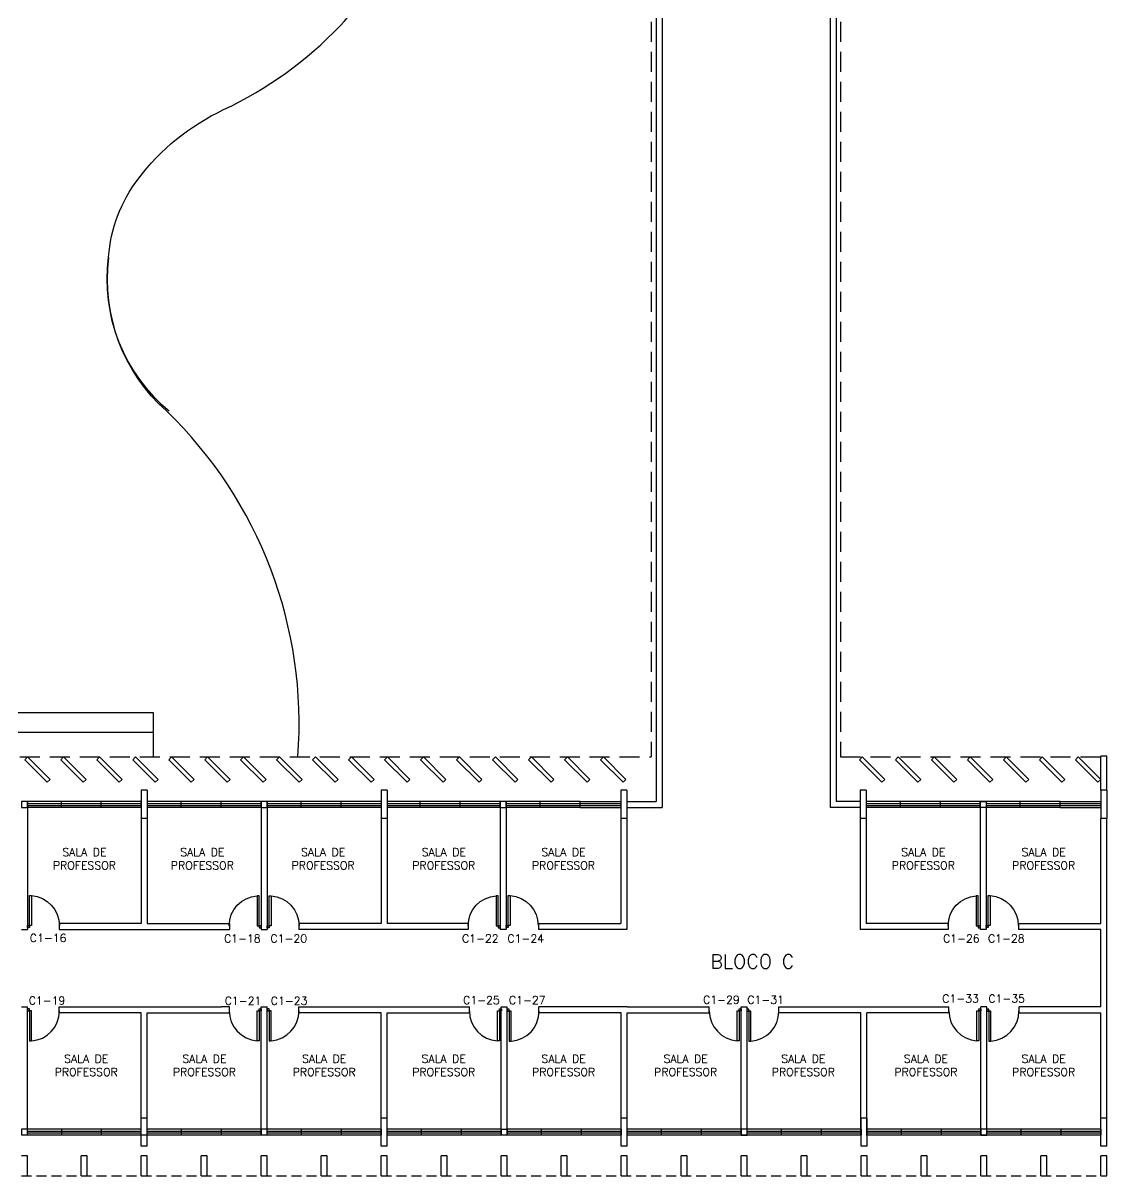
# Model space of a CAD drawing. Header units: millimetres. Extents: x -7340 to 2863, y 1192 to 16198.
# Drawn here: x 2821.81 to 2848.92, y 1200.09 to 1228.91 of the extents above; entities that cross this region are included whole.
import ezdxf
from ezdxf.enums import TextEntityAlignment as Align

# ---------------------------------------------------------------- set-up
doc = ezdxf.new("R2010")
doc.units = ezdxf.units.MM
doc.linetypes.add('DASHED', pattern=[0.75, 0.5, -0.25])
doc.linetypes.add('HIDDEN', pattern=[0.375, 0.25, -0.125])
for name, color, linetype in [('ALVE', 2, 'Continuous'), ('ENDEREÇO', 2, 'Continuous'), ('ESQUADRIA-', 1, 'Continuous'), ('ESTRUTURA', 3, 'Continuous'), ('NMBL', 3, 'Continuous'), ('PISO', 1, 'Continuous'), ('PORTA', 2, 'Continuous'), ('PROJECAO', 1, 'HIDDEN'), ('TEXTO', 2, 'Continuous')]:
    doc.layers.add(name, color=color, linetype=linetype)
doc.styles.add('UNB-100', font='simplex.shx', dxfattribs={"height": 0.2})

# ---------------------------------------------------------------- blocks, each defined once
blk = doc.blocks.new('ESQ1', base_point=(1.096, 1.3))
for p, q in [((1.096, 1.3), (1.096, 1.45)), ((1.096, 1.45), (2.096, 1.45)), ((2.096, 1.3), (2.096, 1.45)), ((2.096, 1.394), (1.096, 1.394)), ((2.096, 1.351), (1.096, 1.351)), ((1.096, 1.3), (2.096, 1.3))]:
    blk.add_line(p, q)
blk = doc.blocks.new('PE', base_point=(61.3, 32.975))
at = {"linetype": 'Continuous'}
for p, q in [((61.35, 33), (61.35, 33.75)), ((61.35, 33.75), (61.4, 33.75)), ((61.4, 33.75), (61.4, 33)), ((61.3, 33), (61.35, 33)), ((61.3, 32.95), (61.3, 33)), ((61.35, 32.95), (61.3, 32.95)), ((61.35, 33), (61.35, 32.95)), ((61.4, 33), (61.35, 33))]:
    blk.add_line(p, q, dxfattribs=at)
blk.add_arc((61.35, 33.002), 0.75, 359.8725, 86.1776, dxfattribs=at)
blk = doc.blocks.new('PD', base_point=(61, 32.975))
at = {"linetype": 'Continuous'}
for p, q in [((60.9, 33.75), (60.9, 33)), ((60.95, 33.75), (60.9, 33.75)), ((60.95, 33), (60.95, 33.75)), ((60.9, 33), (60.95, 33)), ((60.95, 33), (60.95, 32.95)), ((61, 33), (60.95, 33)), ((60.95, 32.95), (61, 32.95)), ((61, 32.95), (61, 33))]:
    blk.add_line(p, q, dxfattribs=at)
blk.add_arc((60.95, 33.002), 0.75, 93.8224, 180.1275, dxfattribs=at)

msp = doc.modelspace()

# ---------------------------------------------------------------- linework, layer by layer
at = {"layer": 'ALVE', "linetype": 'Continuous'}
for p, q in [((2848.91986, 1210.57884), (2848.76986, 1210.57884)), ((2848.76986, 1209.73248), (2848.76986, 1210.57884)), ((2848.91986, 1209.73248), (2848.91986, 1210.57884)), ((2821.91986, 1209.45213), (2821.91986, 1206.24678)), ((2827.76986, 1209.45213), (2827.76986, 1206.24678)), ((2827.91986, 1209.45213), (2827.91986, 1206.24678)), ((2833.74785, 1209.45124), (2833.74785, 1206.24589)), ((2833.89785, 1209.45124), (2833.89785, 1206.24589)), ((2845.75305, 1209.45124), (2845.75305, 1206.24589)), ((2845.90305, 1209.45124), (2845.90305, 1206.24589)), ((2824.76986, 1209.0273), (2824.76986, 1206.39646)), ((2824.92033, 1209.0273), (2824.92033, 1206.39646)), ((2842.75075, 1209.02641), (2842.75075, 1206.24557)), ((2842.90075, 1209.02641), (2842.90075, 1206.39557)), ((2848.76986, 1206.39557), (2848.76986, 1209.02641)), ((2848.91986, 1201.10823), (2848.91986, 1209.02641)), ((2821.76986, 1206.24678), (2821.91986, 1206.24678)), ((2822.7135, 1206.39646), (2822.7135, 1206.24678)), ((2824.76986, 1206.39646), (2822.7135, 1206.39646)), ((2822.7135, 1206.24678), (2826.97353, 1206.24678)), ((2824.92033, 1206.39646), (2826.97353, 1206.39646)), ((2826.97353, 1206.39646), (2826.97353, 1206.24678)), ((2827.76986, 1206.24678), (2827.91986, 1206.24678)), ((2830.7681, 1206.39646), (2828.7135, 1206.39646)), ((2828.7135, 1206.39646), (2828.7135, 1206.24557)), ((2832.94456, 1206.24557), (2828.7135, 1206.24557)), ((2832.94456, 1206.39557), (2830.9181, 1206.39557)), ((2832.94456, 1206.39557), (2832.94456, 1206.24589)), ((2833.89785, 1206.24589), (2833.74785, 1206.24589)), ((2834.70464, 1206.39557), (2836.76445, 1206.39557)), ((2834.70464, 1206.39557), (2834.70464, 1206.24589)), ((2836.91445, 1206.24589), (2834.70464, 1206.24589)), ((2844.94977, 1206.24557), (2842.75075, 1206.24557)), ((2844.94977, 1206.39557), (2842.90075, 1206.39557)), ((2844.94977, 1206.39557), (2844.94977, 1206.24589)), ((2845.90305, 1206.24589), (2845.75305, 1206.24589)), ((2846.70984, 1206.39557), (2846.70984, 1206.24589)), ((2846.70984, 1206.39557), (2848.76986, 1206.39557)), ((2848.76986, 1206.24589), (2846.70984, 1206.24589)), ((2848.76986, 1204.31358), (2848.76986, 1206.24589)), ((2821.76986, 1204.31358), (2821.91986, 1204.31358)), ((2821.91986, 1201.10823), (2821.91986, 1204.31358)), ((2822.7135, 1204.31358), (2826.76957, 1204.31358)), ((2822.7135, 1204.1639), (2822.7135, 1204.31358)), ((2824.77033, 1204.1639), (2822.7135, 1204.1639)), ((2824.77033, 1201.10823), (2824.77033, 1204.1639)), ((2824.92033, 1201.10823), (2824.92033, 1204.1639)), ((2824.92033, 1204.1639), (2826.97353, 1204.1639)), ((2826.97353, 1204.31358), (2826.76957, 1204.31358)), ((2826.97353, 1204.1639), (2826.97353, 1204.31358)), ((2827.76986, 1201.10823), (2827.76986, 1204.31358)), ((2827.76986, 1204.31358), (2827.91986, 1204.31358)), ((2827.91986, 1201.10823), (2827.91986, 1204.31358)), ((2828.7135, 1204.31358), (2832.97353, 1204.31358)), ((2828.7135, 1204.1639), (2828.7135, 1204.31358)), ((2830.76986, 1204.1639), (2828.7135, 1204.1639)), ((2830.76986, 1201.10823), (2830.76986, 1204.1639)), ((2830.91986, 1201.10823), (2830.91986, 1204.1639)), ((2830.91986, 1204.1639), (2832.97353, 1204.1639)), ((2832.97353, 1204.1639), (2832.97353, 1204.31358)), ((2833.76986, 1201.10823), (2833.76986, 1204.31358)), ((2833.76986, 1204.31358), (2833.91986, 1204.31358)), ((2833.91986, 1201.10823), (2833.91986, 1204.31358)), ((2836.76986, 1204.3139), (2834.7135, 1204.3139)), ((2834.7135, 1204.1639), (2834.7135, 1204.31358)), ((2836.76986, 1204.1639), (2834.7135, 1204.1639)), ((2836.91986, 1204.3139), (2836.76986, 1204.3139)), ((2836.76986, 1201.10823), (2836.76986, 1204.1639)), ((2836.91986, 1204.3139), (2838.97353, 1204.3139)), ((2836.91986, 1201.10823), (2836.91986, 1204.1639)), ((2836.91986, 1204.1639), (2838.97353, 1204.1639)), ((2838.97353, 1204.1639), (2838.97353, 1204.31358)), ((2839.76986, 1201.10823), (2839.76986, 1204.31358)), ((2839.76986, 1204.31358), (2839.91986, 1204.31358)), ((2839.91986, 1201.10823), (2839.91986, 1204.31358)), ((2840.71489, 1204.1639), (2840.71489, 1204.31358)), ((2840.71489, 1204.31358), (2844.96657, 1204.31358)), ((2842.76755, 1204.1639), (2840.71489, 1204.1639)), ((2842.76755, 1201.10823), (2842.76755, 1204.1639)), ((2842.91755, 1201.10823), (2842.91755, 1204.1639)), ((2844.96657, 1204.1639), (2842.91755, 1204.1639)), ((2844.96657, 1204.1639), (2844.96657, 1204.31358)), ((2845.76986, 1201.10823), (2845.76986, 1204.31358)), ((2845.91986, 1204.31358), (2845.76986, 1204.31358)), ((2845.91986, 1201.10823), (2845.91986, 1204.31358)), ((2846.72665, 1204.1639), (2846.72665, 1204.31358)), ((2848.76986, 1204.31358), (2846.72665, 1204.31358)), ((2846.72665, 1204.1639), (2848.76986, 1204.1639)), ((2848.76986, 1201.53306), (2848.76986, 1204.1639))]:
    msp.add_line(p, q, dxfattribs=at)
at = {"layer": 'ALVE'}
for p, q in [((2830.7681, 1209.02641), (2830.7681, 1206.39646)), ((2830.9181, 1209.02641), (2830.9181, 1206.39646)), ((2836.76445, 1209.02641), (2836.76445, 1206.39557)), ((2836.91445, 1209.02641), (2836.91445, 1206.24589))]:
    msp.add_line(p, q, dxfattribs=at)
at = {"layer": 'ESQUADRIA-'}
for p, q in [((2822.76986, 1209.45213), (2821.91986, 1209.45213)), ((2821.91986, 1209.39623), (2822.76986, 1209.39623)), ((2821.91986, 1209.35295), (2822.76986, 1209.35295)), ((2822.76986, 1209.30213), (2821.91986, 1209.30213)), ((2822.76986, 1209.30213), (2822.76986, 1209.45213)), ((2823.76986, 1209.30213), (2823.76986, 1209.45213)), ((2824.76986, 1209.45213), (2823.76986, 1209.45213)), ((2823.76986, 1209.39623), (2824.76986, 1209.39623)), ((2823.76986, 1209.35295), (2824.76986, 1209.35295)), ((2824.76986, 1209.30213), (2823.76986, 1209.30213)), ((2824.77033, 1209.45213), (2824.76986, 1209.45213)), ((2824.76986, 1209.30213), (2824.76986, 1209.45213)), ((2824.76986, 1209.30213), (2824.76986, 1209.45213)), ((2824.91986, 1209.39623), (2825.76986, 1209.39623)), ((2824.91986, 1209.35295), (2825.76986, 1209.35295)), ((2825.76986, 1209.30213), (2824.91986, 1209.30213)), ((2825.76986, 1209.45213), (2824.92033, 1209.45213)), ((2825.76986, 1209.30213), (2825.76986, 1209.45213)), ((2827.76986, 1209.45213), (2826.76986, 1209.45213)), ((2826.76986, 1209.30213), (2826.76986, 1209.45213)), ((2826.76986, 1209.39623), (2827.76986, 1209.39623)), ((2826.76986, 1209.35295), (2827.76986, 1209.35295)), ((2827.76986, 1209.30213), (2826.76986, 1209.30213)), ((2828.76986, 1209.45213), (2827.91986, 1209.45213)), ((2827.91986, 1209.39623), (2828.76986, 1209.39623)), ((2827.91986, 1209.35295), (2828.76986, 1209.35295)), ((2828.76986, 1209.30213), (2827.91986, 1209.30213)), ((2828.76986, 1209.30213), (2828.76986, 1209.45213)), ((2830.7681, 1209.45213), (2829.76986, 1209.45213)), ((2829.76986, 1209.30213), (2829.76986, 1209.45213)), ((2829.76986, 1209.39623), (2830.7681, 1209.39623)), ((2829.76986, 1209.35295), (2830.7681, 1209.35295)), ((2830.7681, 1209.30213), (2829.76986, 1209.30213)), ((2831.74785, 1209.45124), (2830.91805, 1209.45124)), ((2830.91805, 1209.39534), (2831.74785, 1209.39534)), ((2830.91805, 1209.35206), (2831.74785, 1209.35206)), ((2831.74785, 1209.30124), (2830.91805, 1209.30124)), ((2831.74785, 1209.30124), (2831.74785, 1209.45124)), ((2832.74785, 1209.30124), (2832.74785, 1209.45124)), ((2833.74785, 1209.45124), (2832.74785, 1209.45124)), ((2832.74785, 1209.39534), (2833.74785, 1209.39534)), ((2832.74785, 1209.35206), (2833.74785, 1209.35206)), ((2833.74785, 1209.30124), (2832.74785, 1209.30124)), ((2834.74785, 1209.45124), (2833.89785, 1209.45124)), ((2833.89785, 1209.39534), (2834.74785, 1209.39534)), ((2833.89785, 1209.35206), (2834.74785, 1209.35206)), ((2834.74785, 1209.30124), (2833.89785, 1209.30124)), ((2834.74785, 1209.30124), (2834.74785, 1209.45124)), ((2843.75305, 1209.45124), (2842.90235, 1209.45124)), ((2842.90305, 1209.39534), (2843.75305, 1209.39534)), ((2842.90305, 1209.35206), (2843.75305, 1209.35206)), ((2843.75305, 1209.30124), (2842.90305, 1209.30124)), ((2845.75305, 1209.45124), (2844.75305, 1209.45124)), ((2844.75305, 1209.39534), (2845.75305, 1209.39534)), ((2844.75305, 1209.35206), (2845.75305, 1209.35206)), ((2845.75305, 1209.30124), (2844.75305, 1209.30124)), ((2846.75305, 1209.45124), (2845.75305, 1209.45124)), ((2845.90305, 1209.39534), (2846.75305, 1209.39534)), ((2845.90305, 1209.35206), (2846.75305, 1209.35206)), ((2846.75305, 1209.30124), (2845.90305, 1209.30124)), ((2822.76986, 1201.25823), (2821.91986, 1201.25823)), ((2822.76986, 1201.25823), (2822.76986, 1201.10823)), ((2823.76986, 1201.25823), (2823.76986, 1201.10823)), ((2824.76986, 1201.25823), (2823.76986, 1201.25823)), ((2825.76986, 1201.25823), (2824.91986, 1201.25823)), ((2825.76986, 1201.25823), (2825.76986, 1201.10823)), ((2826.76986, 1201.25823), (2826.76986, 1201.10823)), ((2827.76986, 1201.25823), (2826.76986, 1201.25823)), ((2828.76986, 1201.25823), (2827.91986, 1201.25823)), ((2828.76986, 1201.25823), (2828.76986, 1201.10823)), ((2830.76986, 1201.25823), (2829.76986, 1201.25823)), ((2829.76986, 1201.25823), (2829.76986, 1201.10823)), ((2831.76986, 1201.25823), (2830.91986, 1201.25823)), ((2831.76986, 1201.25823), (2831.76986, 1201.10823)), ((2832.76986, 1201.25823), (2832.76986, 1201.10823)), ((2833.76986, 1201.25823), (2832.76986, 1201.25823)), ((2834.76986, 1201.25823), (2833.91986, 1201.25823)), ((2834.76986, 1201.25823), (2834.76986, 1201.10823)), ((2835.76986, 1201.25823), (2835.76986, 1201.10823)), ((2836.76986, 1201.25823), (2835.76986, 1201.25823)), ((2837.76986, 1201.25823), (2836.91986, 1201.25823)), ((2837.76986, 1201.25823), (2837.76986, 1201.10823)), ((2838.76986, 1201.25823), (2838.76986, 1201.10823)), ((2839.76986, 1201.25823), (2838.76986, 1201.25823)), ((2840.76986, 1201.25823), (2839.91986, 1201.25823)), ((2840.76986, 1201.25823), (2840.76986, 1201.10823)), ((2841.76986, 1201.25823), (2841.76986, 1201.10823)), ((2842.76986, 1201.25823), (2841.76986, 1201.25823)), ((2843.76986, 1201.25823), (2842.91986, 1201.25823)), ((2843.76986, 1201.25823), (2843.76986, 1201.10823)), ((2845.76986, 1201.25823), (2844.76986, 1201.25823)), ((2844.76986, 1201.25823), (2844.76986, 1201.10823)), ((2846.76986, 1201.25823), (2845.91986, 1201.25823)), ((2846.76986, 1201.25823), (2846.76986, 1201.10823)), ((2821.91986, 1201.20741), (2822.76986, 1201.20741)), ((2821.91986, 1201.16413), (2822.76986, 1201.16413)), ((2822.76986, 1201.10823), (2821.91986, 1201.10823)), ((2823.76986, 1201.20741), (2824.76986, 1201.20741)), ((2823.76986, 1201.16413), (2824.76986, 1201.16413)), ((2824.76986, 1201.10823), (2823.76986, 1201.10823)), ((2824.91986, 1201.20741), (2825.76986, 1201.20741)), ((2824.91986, 1201.16413), (2825.76986, 1201.16413)), ((2825.76986, 1201.10823), (2824.92033, 1201.10823)), ((2826.76986, 1201.20741), (2827.76986, 1201.20741)), ((2826.76986, 1201.16413), (2827.76986, 1201.16413)), ((2827.76986, 1201.10823), (2826.76986, 1201.10823)), ((2827.91986, 1201.20741), (2828.76986, 1201.20741)), ((2827.91986, 1201.16413), (2828.76986, 1201.16413)), ((2828.76986, 1201.10823), (2827.91986, 1201.10823)), ((2829.76986, 1201.20741), (2830.76986, 1201.20741)), ((2829.76986, 1201.16413), (2830.76986, 1201.16413)), ((2830.76986, 1201.10823), (2829.76986, 1201.10823)), ((2830.91986, 1201.20741), (2831.76986, 1201.20741)), ((2830.91986, 1201.16413), (2831.76986, 1201.16413)), ((2831.76986, 1201.10823), (2830.92215, 1201.10823)), ((2832.76986, 1201.20741), (2833.76986, 1201.20741)), ((2832.76986, 1201.16413), (2833.76986, 1201.16413)), ((2833.76986, 1201.10823), (2832.76986, 1201.10823)), ((2834.76986, 1201.10823), (2833.76986, 1201.10823)), ((2833.91986, 1201.20741), (2834.76986, 1201.20741)), ((2833.91986, 1201.16413), (2834.76986, 1201.16413)), ((2835.76986, 1201.20741), (2836.76986, 1201.20741)), ((2835.76986, 1201.16413), (2836.76986, 1201.16413)), ((2836.76986, 1201.10823), (2835.76986, 1201.10823)), ((2836.91986, 1201.20741), (2837.76986, 1201.20741)), ((2836.91986, 1201.16413), (2837.76986, 1201.16413)), ((2837.76986, 1201.10823), (2836.92035, 1201.10823)), ((2838.76986, 1201.20741), (2839.76986, 1201.20741)), ((2838.76986, 1201.16413), (2839.76986, 1201.16413)), ((2839.76986, 1201.10823), (2838.76986, 1201.10823)), ((2840.76986, 1201.10823), (2839.76986, 1201.10823)), ((2839.91986, 1201.20741), (2840.76986, 1201.20741)), ((2839.91986, 1201.16413), (2840.76986, 1201.16413)), ((2841.76986, 1201.20741), (2842.76986, 1201.20741)), ((2841.76986, 1201.16413), (2842.76986, 1201.16413)), ((2842.76986, 1201.10823), (2841.76986, 1201.10823)), ((2843.76986, 1201.10823), (2842.91915, 1201.10823)), ((2842.91986, 1201.20741), (2843.76986, 1201.20741)), ((2842.91986, 1201.16413), (2843.76986, 1201.16413)), ((2844.76986, 1201.20741), (2845.76986, 1201.20741)), ((2844.76986, 1201.16413), (2845.76986, 1201.16413)), ((2845.76986, 1201.10823), (2844.76986, 1201.10823)), ((2846.76986, 1201.10823), (2845.76986, 1201.10823)), ((2845.91986, 1201.20741), (2846.76986, 1201.20741)), ((2845.91986, 1201.16413), (2846.76986, 1201.16413))]:
    msp.add_line(p, q, dxfattribs=at)
at = {"layer": 'ESQUADRIA-', "linetype": 'Continuous'}
for p, q in [((2824.77033, 1209.45213), (2824.76986, 1209.45213)), ((2835.74785, 1209.45124), (2836.76292, 1209.45124)), ((2835.74785, 1209.39534), (2836.76292, 1209.39534)), ((2835.74785, 1209.35206), (2836.76292, 1209.35206)), ((2835.74785, 1209.30124), (2836.76292, 1209.30124)), ((2847.75305, 1209.45124), (2848.76813, 1209.45124)), ((2847.75305, 1209.39534), (2848.76813, 1209.39534)), ((2847.75305, 1209.35206), (2848.76813, 1209.35206)), ((2847.75305, 1209.30124), (2848.76813, 1209.30124))]:
    msp.add_line(p, q, dxfattribs=at)
at = {"layer": 'ESTRUTURA', "linetype": 'Continuous'}
for p, q in [((2821.85464, 1210.49412), (2821.92522, 1210.5647)), ((2822.41904, 1209.92972), (2821.85464, 1210.49412)), ((2821.92522, 1210.5647), (2822.48962, 1210.0003)), ((2822.75464, 1210.49412), (2822.82522, 1210.5647)), ((2823.31904, 1209.92972), (2822.75464, 1210.49412)), ((2822.82522, 1210.5647), (2823.38962, 1210.0003)), ((2823.65464, 1210.49412), (2823.72522, 1210.5647)), ((2824.21904, 1209.92972), (2823.65464, 1210.49412)), ((2823.72522, 1210.5647), (2824.28962, 1210.0003)), ((2824.55464, 1210.49412), (2824.62522, 1210.5647)), ((2825.11904, 1209.92972), (2824.55464, 1210.49412)), ((2824.62522, 1210.5647), (2825.18962, 1210.0003)), ((2825.45464, 1210.49412), (2825.52522, 1210.5647)), ((2826.01904, 1209.92972), (2825.45464, 1210.49412)), ((2825.52522, 1210.5647), (2826.08962, 1210.0003)), ((2826.35464, 1210.49412), (2826.42522, 1210.5647)), ((2826.91904, 1209.92972), (2826.35464, 1210.49412)), ((2826.42522, 1210.5647), (2826.98962, 1210.0003)), ((2827.25464, 1210.49412), (2827.32522, 1210.5647)), ((2827.81904, 1209.92972), (2827.25464, 1210.49412)), ((2827.32522, 1210.5647), (2827.88962, 1210.0003)), ((2828.15464, 1210.49412), (2828.22522, 1210.5647)), ((2828.71904, 1209.92972), (2828.15464, 1210.49412)), ((2828.22522, 1210.5647), (2828.78962, 1210.0003)), ((2829.05464, 1210.49412), (2829.12522, 1210.5647)), ((2829.61904, 1209.92972), (2829.05464, 1210.49412)), ((2829.12522, 1210.5647), (2829.68962, 1210.0003)), ((2829.95464, 1210.49412), (2830.02522, 1210.5647)), ((2830.51904, 1209.92972), (2829.95464, 1210.49412)), ((2830.02522, 1210.5647), (2830.58962, 1210.0003)), ((2830.85464, 1210.49412), (2830.92522, 1210.5647)), ((2831.41904, 1209.92972), (2830.85464, 1210.49412)), ((2830.92522, 1210.5647), (2831.48962, 1210.0003)), ((2831.75464, 1210.49412), (2831.82522, 1210.5647)), ((2832.31904, 1209.92972), (2831.75464, 1210.49412)), ((2831.82522, 1210.5647), (2832.38962, 1210.0003)), ((2832.65464, 1210.49412), (2832.72522, 1210.5647)), ((2833.21904, 1209.92972), (2832.65464, 1210.49412)), ((2832.72522, 1210.5647), (2833.28962, 1210.0003)), ((2833.55464, 1210.49412), (2833.62522, 1210.5647)), ((2834.11904, 1209.92972), (2833.55464, 1210.49412)), ((2833.62522, 1210.5647), (2834.18962, 1210.0003)), ((2834.45464, 1210.49412), (2834.52522, 1210.5647)), ((2835.01904, 1209.92972), (2834.45464, 1210.49412)), ((2834.52522, 1210.5647), (2835.08962, 1210.0003)), ((2835.35464, 1210.49412), (2835.42522, 1210.5647)), ((2835.91904, 1209.92972), (2835.35464, 1210.49412)), ((2835.42522, 1210.5647), (2835.98962, 1210.0003)), ((2836.25464, 1210.49412), (2836.32522, 1210.5647)), ((2836.81904, 1209.92972), (2836.25464, 1210.49412)), ((2836.32522, 1210.5647), (2836.88962, 1210.0003)), ((2842.72922, 1210.49412), (2842.79981, 1210.5647)), ((2843.29363, 1209.92972), (2842.72922, 1210.49412)), ((2842.79981, 1210.5647), (2843.36421, 1210.0003)), ((2843.62922, 1210.49412), (2843.69981, 1210.5647)), ((2844.19363, 1209.92972), (2843.62922, 1210.49412)), ((2843.69981, 1210.5647), (2844.26421, 1210.0003)), ((2844.52922, 1210.49412), (2844.59981, 1210.5647)), ((2845.09363, 1209.92972), (2844.52922, 1210.49412)), ((2844.59981, 1210.5647), (2845.16421, 1210.0003)), ((2845.42922, 1210.49412), (2845.49981, 1210.5647)), ((2845.99363, 1209.92972), (2845.42922, 1210.49412)), ((2845.49981, 1210.5647), (2846.06421, 1210.0003)), ((2846.32922, 1210.49412), (2846.39981, 1210.5647)), ((2846.89363, 1209.92972), (2846.32922, 1210.49412)), ((2846.39981, 1210.5647), (2846.96421, 1210.0003)), ((2847.22922, 1210.49412), (2847.29981, 1210.5647)), ((2847.79363, 1209.92972), (2847.22922, 1210.49412)), ((2847.29981, 1210.5647), (2847.86421, 1210.0003)), ((2848.12922, 1210.49412), (2848.19981, 1210.5647)), ((2848.69363, 1209.92972), (2848.12922, 1210.49412)), ((2848.19981, 1210.5647), (2848.76421, 1210.0003)), ((2822.48962, 1210.0003), (2822.41904, 1209.92972)), ((2823.38962, 1210.0003), (2823.31904, 1209.92972)), ((2824.28962, 1210.0003), (2824.21904, 1209.92972)), ((2825.18962, 1210.0003), (2825.11904, 1209.92972)), ((2826.08962, 1210.0003), (2826.01904, 1209.92972)), ((2826.98962, 1210.0003), (2826.91904, 1209.92972)), ((2827.88962, 1210.0003), (2827.81904, 1209.92972)), ((2828.78962, 1210.0003), (2828.71904, 1209.92972)), ((2829.68962, 1210.0003), (2829.61904, 1209.92972)), ((2830.58962, 1210.0003), (2830.51904, 1209.92972)), ((2831.48962, 1210.0003), (2831.41904, 1209.92972)), ((2832.38962, 1210.0003), (2832.31904, 1209.92972)), ((2833.28962, 1210.0003), (2833.21904, 1209.92972)), ((2834.18962, 1210.0003), (2834.11904, 1209.92972)), ((2835.08962, 1210.0003), (2835.01904, 1209.92972)), ((2835.98962, 1210.0003), (2835.91904, 1209.92972)), ((2836.88962, 1210.0003), (2836.81904, 1209.92972)), ((2843.36421, 1210.0003), (2843.29363, 1209.92972)), ((2844.26421, 1210.0003), (2844.19363, 1209.92972)), ((2845.16421, 1210.0003), (2845.09363, 1209.92972)), ((2846.06421, 1210.0003), (2845.99363, 1209.92972)), ((2846.96421, 1210.0003), (2846.89363, 1209.92972)), ((2847.86421, 1210.0003), (2847.79363, 1209.92972)), ((2848.76421, 1210.0003), (2848.69363, 1209.92972)), ((2824.92033, 1209.72933), (2824.77033, 1209.72933)), ((2824.77033, 1209.72933), (2824.77033, 1209.0273)), ((2824.92033, 1209.72933), (2824.92033, 1209.0273)), ((2830.91805, 1209.72844), (2830.76805, 1209.72844)), ((2830.9181, 1209.72844), (2830.7681, 1209.72844)), ((2830.91805, 1209.72844), (2830.91805, 1209.02641)), ((2836.91445, 1209.72844), (2836.76445, 1209.72844)), ((2836.76445, 1209.72844), (2836.76445, 1209.02641)), ((2836.91445, 1209.72844), (2836.91445, 1209.02641)), ((2842.90075, 1209.72844), (2842.75075, 1209.72844)), ((2842.90075, 1209.72844), (2842.75075, 1209.72844)), ((2842.75075, 1209.72844), (2842.75075, 1209.02641)), ((2842.90075, 1209.72844), (2842.90075, 1209.02641)), ((2848.91986, 1209.73248), (2848.76966, 1209.73248)), ((2848.76966, 1209.73248), (2848.76966, 1209.02641)), ((2848.91966, 1209.73248), (2848.91966, 1209.02641)), ((2842.90305, 1209.45124), (2842.90235, 1209.45124)), ((2845.90305, 1209.45124), (2845.75305, 1209.45124)), ((2824.92033, 1209.0273), (2824.77033, 1209.0273)), ((2830.91805, 1209.02641), (2830.7681, 1209.02641)), ((2836.91445, 1209.02641), (2836.76445, 1209.02641)), ((2842.90075, 1209.02641), (2842.75075, 1209.02641)), ((2848.91986, 1209.02641), (2848.76966, 1209.02641)), ((2824.92033, 1201.53306), (2824.77033, 1201.53306)), ((2824.77033, 1200.83103), (2824.77033, 1201.53306)), ((2824.92033, 1200.83103), (2824.92033, 1201.53306)), ((2830.92033, 1201.53306), (2830.77033, 1201.53306)), ((2830.77033, 1200.83103), (2830.77033, 1201.53306)), ((2830.92033, 1200.83103), (2830.92033, 1201.53306)), ((2836.92035, 1201.53306), (2836.77035, 1201.53306)), ((2836.77035, 1200.83103), (2836.77035, 1201.53306)), ((2836.92035, 1200.83103), (2836.92035, 1201.53306)), ((2842.91915, 1201.53306), (2842.76915, 1201.53306)), ((2842.76915, 1200.83103), (2842.76915, 1201.53306)), ((2842.91915, 1200.83103), (2842.91915, 1201.53306)), ((2848.91986, 1201.53306), (2848.76986, 1201.53306)), ((2848.76986, 1200.83103), (2848.76986, 1201.53306)), ((2848.91986, 1200.83103), (2848.91986, 1201.53306)), ((2824.91986, 1201.10823), (2824.77033, 1201.10823)), ((2830.77215, 1201.10823), (2830.76986, 1201.10823)), ((2836.77035, 1201.10823), (2836.76986, 1201.10823)), ((2842.91986, 1201.10823), (2842.91915, 1201.10823)), ((2848.91986, 1201.10823), (2848.9165, 1201.10823)), ((2824.92033, 1200.83103), (2824.77033, 1200.83103)), ((2830.92033, 1200.83103), (2830.77033, 1200.83103)), ((2836.92035, 1200.83103), (2836.77035, 1200.83103)), ((2842.91915, 1200.83103), (2842.76915, 1200.83103)), ((2848.91986, 1200.83103), (2848.76986, 1200.83103)), ((2821.91986, 1200.0889), (2821.91986, 1200.59173)), ((2823.26986, 1200.0889), (2823.26986, 1200.59173)), ((2823.41986, 1200.0889), (2823.41986, 1200.59173)), ((2824.76986, 1200.0889), (2824.76986, 1200.59173)), ((2824.91986, 1200.0889), (2824.91986, 1200.59173)), ((2826.26986, 1200.0889), (2826.26986, 1200.59173)), ((2826.41986, 1200.0889), (2826.41986, 1200.59173)), ((2827.76986, 1200.0889), (2827.76986, 1200.59173)), ((2827.91986, 1200.0889), (2827.91986, 1200.59173)), ((2829.26986, 1200.0889), (2829.26986, 1200.59173)), ((2829.41986, 1200.0889), (2829.41986, 1200.59173)), ((2830.76986, 1200.0889), (2830.76986, 1200.59173)), ((2830.91986, 1200.0889), (2830.91986, 1200.59173)), ((2832.26986, 1200.0889), (2832.26986, 1200.59173)), ((2832.41986, 1200.0889), (2832.41986, 1200.59173)), ((2833.76986, 1200.0889), (2833.76986, 1200.59173)), ((2833.91986, 1200.0889), (2833.91986, 1200.59173)), ((2835.26986, 1200.0889), (2835.26986, 1200.59173)), ((2835.41986, 1200.0889), (2835.41986, 1200.59173)), ((2836.76986, 1200.0889), (2836.76986, 1200.59173)), ((2836.91986, 1200.0889), (2836.91986, 1200.59173)), ((2838.26986, 1200.0889), (2838.26986, 1200.59173)), ((2838.41986, 1200.0889), (2838.41986, 1200.59173)), ((2839.76986, 1200.0889), (2839.76986, 1200.59173)), ((2839.91986, 1200.0889), (2839.91986, 1200.59173)), ((2841.26986, 1200.0889), (2841.26986, 1200.59173)), ((2841.41986, 1200.0889), (2841.41986, 1200.59173)), ((2842.76986, 1200.0889), (2842.76986, 1200.59173)), ((2842.91986, 1200.0889), (2842.91986, 1200.59173)), ((2844.26986, 1200.0889), (2844.26986, 1200.59173)), ((2844.41986, 1200.0889), (2844.41986, 1200.59173)), ((2845.76986, 1200.0889), (2845.76986, 1200.59173)), ((2845.91986, 1200.0889), (2845.91986, 1200.59173)), ((2847.26986, 1200.0889), (2847.26986, 1200.59173)), ((2847.41986, 1200.0889), (2847.41986, 1200.59173)), ((2848.76986, 1200.0889), (2848.76986, 1200.59173)), ((2848.91986, 1200.0889), (2848.91986, 1200.59173))]:
    msp.add_line(p, q, dxfattribs=at)
at = {"layer": 'ESTRUTURA'}
for p, q in [((2830.7681, 1209.72844), (2830.7681, 1209.02641)), ((2827.76986, 1209.30213), (2827.76986, 1209.45213)), ((2827.76986, 1209.30213), (2827.76986, 1209.45213)), ((2827.91986, 1209.45213), (2827.76986, 1209.45213)), ((2833.74785, 1209.30124), (2833.74785, 1209.45124)), ((2833.74785, 1209.30124), (2833.74785, 1209.45124)), ((2833.89785, 1209.45124), (2833.74785, 1209.45124)), ((2827.76986, 1201.25823), (2827.76986, 1201.10823)), ((2827.76986, 1201.25823), (2827.76986, 1201.10823)), ((2830.76986, 1201.25823), (2830.76986, 1201.10823)), ((2830.76986, 1201.25823), (2830.76986, 1201.10823)), ((2833.76986, 1201.25823), (2833.76986, 1201.10823)), ((2833.76986, 1201.25823), (2833.76986, 1201.10823)), ((2836.76986, 1201.25823), (2836.76986, 1201.10823)), ((2836.76986, 1201.25823), (2836.76986, 1201.10823)), ((2839.76986, 1201.25823), (2839.76986, 1201.10823)), ((2839.76986, 1201.25823), (2839.76986, 1201.10823)), ((2842.76986, 1201.25823), (2842.76986, 1201.10823)), ((2842.76986, 1201.25823), (2842.76986, 1201.10823)), ((2845.76986, 1201.25823), (2845.76986, 1201.10823)), ((2845.76986, 1201.25823), (2845.76986, 1201.10823)), ((2821.91986, 1201.10823), (2821.76986, 1201.10823)), ((2827.91986, 1201.10823), (2827.76986, 1201.10823)), ((2830.77215, 1201.10823), (2830.76986, 1201.10823)), ((2833.91986, 1201.10823), (2833.76986, 1201.10823)), ((2836.77035, 1201.10823), (2836.76986, 1201.10823)), ((2839.91986, 1201.10823), (2839.76986, 1201.10823)), ((2845.91986, 1201.10823), (2845.76986, 1201.10823))]:
    msp.add_line(p, q, dxfattribs=at)
at = {"layer": 'ESTRUTURA', "linetype": 'Continuous'}
for points in [[(2821.76986, 1209.45213), (2821.76986, 1209.30213), (2821.91986, 1209.30213), (2821.91986, 1209.45213), (2821.76986, 1209.45213)], [(2845.75305, 1209.30124), (2845.75305, 1209.45124), (2845.90305, 1209.45124), (2845.90305, 1209.30124), (2845.75305, 1209.30124)], [(2821.91986, 1200.59173), (2821.76986, 1200.59173)], [(2823.41986, 1200.59173), (2823.26986, 1200.59173)], [(2824.91986, 1200.59173), (2824.76986, 1200.59173)], [(2826.41986, 1200.59173), (2826.26986, 1200.59173)], [(2827.91986, 1200.59173), (2827.76986, 1200.59173)], [(2829.41986, 1200.59173), (2829.26986, 1200.59173)], [(2830.91986, 1200.59173), (2830.76986, 1200.59173)], [(2832.41986, 1200.59173), (2832.26986, 1200.59173)], [(2833.91986, 1200.59173), (2833.76986, 1200.59173)], [(2835.41986, 1200.59173), (2835.26986, 1200.59173)], [(2836.91986, 1200.59173), (2836.76986, 1200.59173)], [(2838.41986, 1200.59173), (2838.26986, 1200.59173)], [(2839.91986, 1200.59173), (2839.76986, 1200.59173)], [(2841.41986, 1200.59173), (2841.26986, 1200.59173)], [(2842.91986, 1200.59173), (2842.76986, 1200.59173)], [(2844.41986, 1200.59173), (2844.26986, 1200.59173)], [(2845.91986, 1200.59173), (2845.76986, 1200.59173)], [(2847.41986, 1200.59173), (2847.26986, 1200.59173)], [(2848.91986, 1200.59173), (2848.76986, 1200.59173)], [(2821.76986, 1200.0889), (2821.91986, 1200.0889)], [(2823.26986, 1200.0889), (2823.41986, 1200.0889)], [(2824.76986, 1200.0889), (2824.91986, 1200.0889)], [(2826.26986, 1200.0889), (2826.41986, 1200.0889)], [(2827.76986, 1200.0889), (2827.91986, 1200.0889)], [(2829.26986, 1200.0889), (2829.41986, 1200.0889)], [(2830.76986, 1200.0889), (2830.91986, 1200.0889)], [(2832.26986, 1200.0889), (2832.41986, 1200.0889)], [(2833.76986, 1200.0889), (2833.91986, 1200.0889)], [(2835.26986, 1200.0889), (2835.41986, 1200.0889)], [(2836.76986, 1200.0889), (2836.91986, 1200.0889)], [(2838.26986, 1200.0889), (2838.41986, 1200.0889)], [(2839.76986, 1200.0889), (2839.91986, 1200.0889)], [(2841.26986, 1200.0889), (2841.41986, 1200.0889)], [(2842.76986, 1200.0889), (2842.91986, 1200.0889)], [(2844.26986, 1200.0889), (2844.41986, 1200.0889)], [(2845.76986, 1200.0889), (2845.91986, 1200.0889)], [(2847.26986, 1200.0889), (2847.41986, 1200.0889)], [(2848.76986, 1200.0889), (2848.91986, 1200.0889)]]:
    msp.add_lwpolyline(points, dxfattribs=at)
at = {"layer": 'ESTRUTURA'}
for points in [[(2827.76986, 1209.45213), (2827.76986, 1209.30213), (2827.91986, 1209.30213), (2827.91986, 1209.45213)], [(2833.74785, 1209.45124), (2833.74785, 1209.30124), (2833.89785, 1209.30124), (2833.89785, 1209.45124)], [(2821.91986, 1201.10823), (2821.91986, 1201.25823), (2821.76986, 1201.25823), (2821.76986, 1201.10823)], [(2827.91986, 1201.10823), (2827.91986, 1201.25823), (2827.76986, 1201.25823), (2827.76986, 1201.10823)], [(2833.91986, 1201.25823), (2833.91986, 1201.10823), (2833.76986, 1201.10823), (2833.76986, 1201.25823), (2833.91986, 1201.25823)], [(2839.76986, 1201.25823), (2839.76986, 1201.10823), (2839.91986, 1201.10823), (2839.91986, 1201.25823), (2839.76986, 1201.25823)], [(2845.76986, 1201.25823), (2845.76986, 1201.10823), (2845.91986, 1201.10823), (2845.91986, 1201.25823), (2845.76986, 1201.25823)]]:
    msp.add_lwpolyline(points, dxfattribs=at)
at = {"layer": 'PISO', "linetype": 'Continuous'}
for p, q in [((2837.79758, 1246.48491), (2837.79758, 1209.30124)), ((2841.99758, 1246.46741), (2841.99758, 1209.30124)), ((2837.64758, 1246.31741), (2837.64758, 1209.45124)), ((2837.64758, 1246.31741), (2837.64758, 1209.45124)), ((2842.14758, 1246.31741), (2842.14758, 1209.45124)), ((2842.14758, 1246.31741), (2842.14758, 1209.45124)), ((2825.07572, 1211.66874), (2818.76943, 1211.66874)), ((2825.07572, 1210.56872), (2825.07572, 1211.66874)), ((2825.07572, 1211.17065), (2818.76943, 1211.17065)), ((2836.91445, 1209.45124), (2837.64758, 1209.45124)), ((2836.91445, 1209.30124), (2837.79758, 1209.30124)), ((2842.75305, 1209.30124), (2841.99758, 1209.30124)), ((2842.75305, 1209.45124), (2842.14758, 1209.45124))]:
    msp.add_line(p, q, dxfattribs=at)
msp.add_lwpolyline([(2828.68442, 1210.56872, 0.22342058), (2825.40046, 1219.21111, -0.24668739), (2823.95038, 1223.05531, -0.14424696), (2824.68853, 1225.0091, -0.12149688), (2826.82867, 1226.74416, 0.09268255), (2829.7413, 1228.84235, 0.04098675), (2831.18945, 1230.63404, 0.03637482), (2832.55711, 1232.99462)], format="xyb", dxfattribs=at)
for centre, radius, start, end in [((2828.15017, 1222.48936), 4.23702, 172.473137, 230.688662), ((2817.85461, 1211.3987), 10.86157, 355.61749, 45.994373)]:
    msp.add_arc(centre, radius, start, end, dxfattribs=at)
at = {"layer": 'PROJECAO', "linetype": 'DASHED'}
for p, q in [((2837.51863, 1246.19241), (2837.51863, 1210.56872)), ((2837.51863, 1246.19241), (2837.51863, 1210.56872)), ((2842.25969, 1246.19241), (2842.25969, 1210.56872)), ((2842.25969, 1246.19241), (2842.25969, 1210.56872)), ((2794.73286, 1210.56872), (2837.51863, 1210.56872)), ((2794.73286, 1210.56872), (2837.51863, 1210.56872)), ((2842.25969, 1210.56872), (2848.74785, 1210.56872))]:
    msp.add_line(p, q, dxfattribs=at)
at = {"layer": 'PROJECAO', "linetype": 'HIDDEN'}
msp.add_line((2818.77382, 1200.0889), (2848.76986, 1200.0889), dxfattribs=at)

# ---------------------------------------------------------------- block references
at = {"layer": 'ESQUADRIA-', "linetype": 'Continuous', "xscale": -1}
for p in [(2823.76986, 1209.30213), (2826.76986, 1209.30213), (2829.76986, 1209.30213), (2832.74785, 1209.30124), (2835.74785, 1209.30124), (2844.75305, 1209.30124), (2847.75305, 1209.30124)]:
    msp.add_blockref('ESQ1', p, dxfattribs=at)
at = {"layer": 'ESQUADRIA-', "linetype": 'Continuous', "rotation": 180}
for p in [(2823.76986, 1201.25823), (2826.76986, 1201.25823), (2829.76986, 1201.25823), (2832.76986, 1201.25823), (2835.76986, 1201.25823), (2838.76986, 1201.25823), (2841.76986, 1201.25823), (2844.76986, 1201.25823), (2847.76986, 1201.25823), (2848.76986, 1201.25823)]:
    msp.add_blockref('ESQ1', p, dxfattribs=at)
at = {"layer": 'PORTA', "linetype": 'Continuous', "xscale": -1}
for name, p in [('PD', (2821.92031, 1206.3213)), ('PE', (2827.76653, 1206.3153)), ('PD', (2827.91479, 1206.3153)), ('PE', (2833.74338, 1206.31675)), ('PD', (2833.89581, 1206.3226)), ('PE', (2845.74859, 1206.31675)), ('PD', (2845.90101, 1206.3226))]:
    msp.add_blockref(name, p, dxfattribs=at)
at = {"layer": 'PORTA', "linetype": 'Continuous', "rotation": 180}
for name, p in [('PD', (2821.92031, 1204.23906)), ('PE', (2827.76653, 1204.24506)), ('PD', (2827.91479, 1204.24506)), ('PE', (2833.77469, 1204.23906)), ('PD', (2833.9184, 1204.23306)), ('PE', (2839.7741, 1204.24272)), ('PD', (2839.91373, 1204.23174)), ('PE', (2845.76539, 1204.24272)), ('PD', (2845.91782, 1204.23687))]:
    msp.add_blockref(name, p, dxfattribs=at)

# ---------------------------------------------------------------- texts
at = {"layer": 'ENDEREÇO', "linetype": 'Continuous', "style": 'UNB-100'}
for s, p in [('C1-16', (2822.43931, 1205.93782)), ('C1-18', (2827.29684, 1205.92398)), ('C1-20', (2828.45882, 1205.92398)), ('C1-22', (2833.24789, 1205.92398)), ('C1-24', (2834.38387, 1205.92398)), ('C1-26', (2845.27826, 1205.92398)), ('C1-28', (2846.40258, 1205.92398)), ('C1-19', (2822.41159, 1204.37315)), ('C1-21', (2827.3135, 1204.36769)), ('C1-23', (2828.46715, 1204.36769)), ('C1-25', (2833.27648, 1204.38442)), ('C1-27', (2834.422, 1204.38442)), ('C1-29', (2839.27723, 1204.39234)), ('C1-31', (2840.38387, 1204.39234)), ('C1-33', (2845.25955, 1204.42054)), ('C1-35', (2846.41193, 1204.42054))]:
    msp.add_text(s, height=0.2, dxfattribs=at).set_placement(p, align=Align.CENTER)
at = {"layer": 'NMBL', "style": 'UNB-100'}
msp.add_text('BLOCO C', height=0.35, dxfattribs=at).set_placement((2840.05076, 1205.27186), align=Align.CENTER)
at = {"layer": 'TEXTO', "linetype": 'Continuous', "style": 'UNB-100'}
for s, p in [('SALA DE', (2823.34693, 1208.08219)), ('SALA DE', (2826.29637, 1208.08219)), ('SALA DE', (2829.31661, 1208.08219)), ('SALA DE', (2832.33536, 1208.08219)), ('SALA DE', (2835.32776, 1208.08219)), ('SALA DE', (2844.32733, 1208.08219)), ('SALA DE', (2847.33779, 1208.08219)), ('PROFESSOR', (2823.34693, 1207.75079)), ('PROFESSOR', (2826.29637, 1207.75079)), ('PROFESSOR', (2829.31661, 1207.75079)), ('PROFESSOR', (2832.33536, 1207.75079)), ('PROFESSOR', (2835.32776, 1207.75079)), ('PROFESSOR', (2844.32733, 1207.75079)), ('PROFESSOR', (2847.33779, 1207.75079)), ('SALA DE', (2823.39158, 1202.9184)), ('SALA DE', (2826.34802, 1202.9184)), ('SALA DE', (2829.34297, 1202.9184)), ('SALA DE', (2832.3329, 1202.9184)), ('SALA DE', (2835.33099, 1202.9184)), ('SALA DE', (2838.38373, 1202.9184)), ('SALA DE', (2841.32572, 1202.9184)), ('SALA DE', (2844.39217, 1202.9184)), ('SALA DE', (2847.33779, 1202.9184)), ('PROFESSOR', (2823.39158, 1202.587)), ('PROFESSOR', (2826.34802, 1202.587)), ('PROFESSOR', (2829.34297, 1202.587)), ('PROFESSOR', (2832.3329, 1202.587)), ('PROFESSOR', (2835.33099, 1202.587)), ('PROFESSOR', (2838.38373, 1202.587)), ('PROFESSOR', (2841.32572, 1202.587)), ('PROFESSOR', (2844.39217, 1202.587)), ('PROFESSOR', (2847.33779, 1202.587))]:
    msp.add_text(s, height=0.2, dxfattribs=at).set_placement(p, align=Align.CENTER)

doc.saveas('drawing.dxf')
